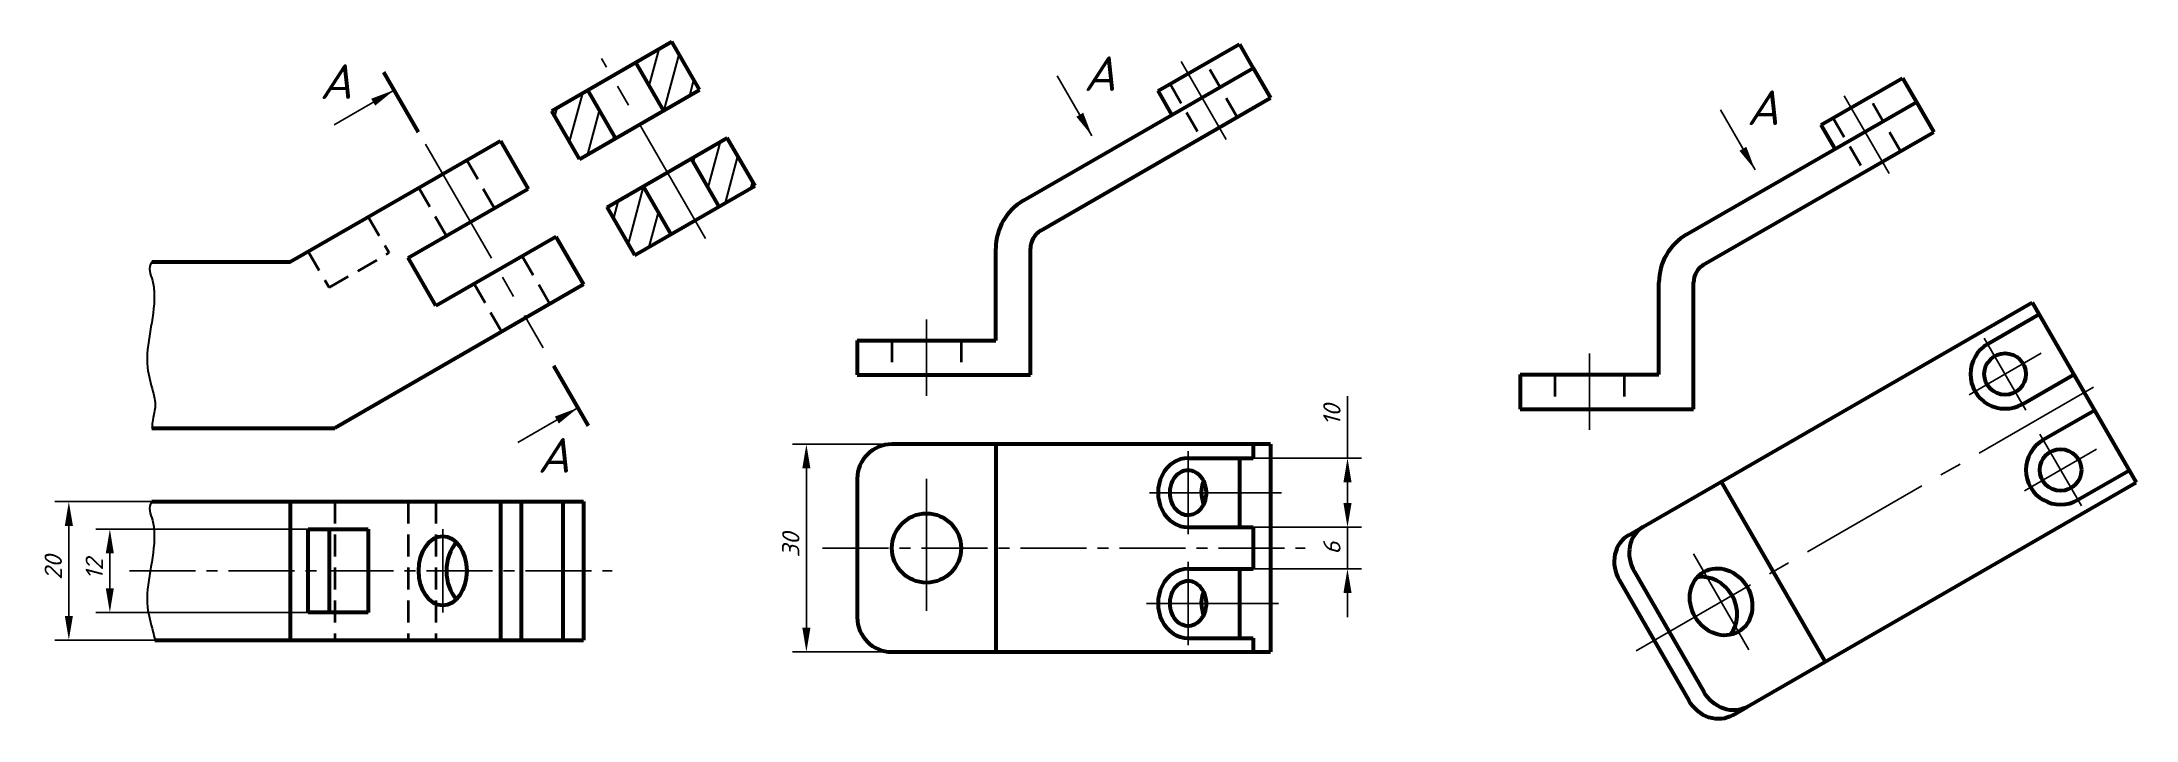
# Model space of a CAD drawing. Header units: millimetres. Extents: x 12 to 315, y 188 to 286.
import ezdxf

# ---------------------------------------------------------------- set-up
doc = ezdxf.new("R2010")
doc.units = ezdxf.units.MM
doc.linetypes.add('CENTER2', pattern=[28.575, 19.05, -3.175, 3.175, -3.175])
doc.linetypes.add('HIDDEN2', pattern=[4.7625, 3.175, -1.5875])
for name, color, linetype, lineweight in [('hide', 4, 'HIDDEN2', 40), ('osn', 3, 'Continuous', 60), ('osy', 2, 'CENTER2', 25), ('post', 11, 'Continuous', 30), ('RAZM', 6, 'Continuous', 25), ('tonk', 1, 'Continuous', 30)]:
    doc.layers.add(name, color=color, linetype=linetype, lineweight=lineweight)
doc.styles.add('15', font='simplex.shx', dxfattribs={"oblique": 15})
doc.dimstyles.new('123', dxfattribs={"dimtxt": 2.5, "dimasz": 3.5, "dimexe": 2, "dimexo": 0, "dimgap": 1, "dimtad": 1, "dimtxsty": '15', "dimcen": 2.5, "dimadec": 0, "dimazin": 0, "dimtfac": 1, "dimtmove": 0, "dimatfit": 2, "dimfxl": 1, "dimarcsym": 0})

# ---------------------------------------------------------------- blocks, each defined once
blk = doc.blocks.new('*D2')
at = {"layer": 'Defpoints', "color": 0, "transparency": 16777216}
for p in [(50.8, 215.56), (22.17, 203.55), (50.8, 203.55)]:
    blk.add_point(p, dxfattribs=at)
at = {"layer": 'RAZM', "color": 0, "lineweight": -2, "transparency": 16777216}
for p, q in [((50.8, 215.56), (20.17, 215.56)), ((22.17, 212.06), (22.17, 207.05)), ((50.8, 203.55), (20.17, 203.55))]:
    blk.add_line(p, q, dxfattribs=at)
at = {"layer": 'RAZM', "color": 0, "transparency": 16777216}
for points in [[(21.58, 212.06), (22.75, 212.06), (22.17, 215.56)], [(21.58, 207.05), (22.75, 207.05), (22.17, 203.55)]]:
    blk.add_solid(points, dxfattribs=at)
at = {"layer": 'RAZM', "color": 0, "transparency": 16777216, "insert": (19.92, 209.82), "char_height": 2.5, "attachment_point": 5, "rotation": 90, "style": '15'}
blk.add_mtext('12', dxfattribs=at)
blk = doc.blocks.new('*D3')
at = {"layer": 'Defpoints', "color": 0, "transparency": 16777216}
for p in [(28.21, 219.55), (16.25, 199.55), (28.66, 199.55)]:
    blk.add_point(p, dxfattribs=at)
at = {"layer": 'RAZM', "color": 0, "lineweight": -2, "transparency": 16777216}
for p, q in [((28.21, 219.55), (14.25, 219.55)), ((16.25, 216.05), (16.25, 203.05)), ((28.66, 199.55), (14.25, 199.55))]:
    blk.add_line(p, q, dxfattribs=at)
at = {"layer": 'RAZM', "color": 0, "transparency": 16777216}
for points in [[(15.67, 216.05), (16.84, 216.05), (16.25, 219.55)], [(15.67, 203.05), (16.84, 203.05), (16.25, 199.55)]]:
    blk.add_solid(points, dxfattribs=at)
at = {"layer": 'RAZM', "color": 0, "transparency": 16777216, "insert": (14, 210.02), "char_height": 2.5, "attachment_point": 5, "rotation": 90, "style": '15'}
blk.add_mtext('20', dxfattribs=at)
blk = doc.blocks.new('*D4')
at = {"layer": 'Defpoints', "color": 0, "transparency": 16777216}
for p in [(187.14, 215.84), (187.14, 209.84), (200.74, 209.84)]:
    blk.add_point(p, dxfattribs=at)
at = {"layer": 'RAZM', "color": 0, "lineweight": -2, "transparency": 16777216}
for p, q in [((200.74, 219.34), (200.74, 222.84)), ((187.14, 215.84), (202.74, 215.84)), ((200.74, 215.84), (200.74, 209.84)), ((187.14, 209.84), (202.74, 209.84)), ((200.74, 206.34), (200.74, 202.84))]:
    blk.add_line(p, q, dxfattribs=at)
at = {"layer": 'RAZM', "color": 0, "transparency": 16777216}
for points in [[(200.16, 219.34), (201.33, 219.34), (200.74, 215.84)], [(200.16, 206.34), (201.33, 206.34), (200.74, 209.84)]]:
    blk.add_solid(points, dxfattribs=at)
at = {"layer": 'RAZM', "color": 0, "transparency": 16777216, "insert": (198.49, 212.84), "char_height": 2.5, "attachment_point": 5, "rotation": 90, "style": '15'}
blk.add_mtext('6', dxfattribs=at)
blk = doc.blocks.new('*D5')
at = {"layer": 'Defpoints', "color": 0, "transparency": 16777216}
for p in [(187.14, 225.84), (187.14, 215.84), (200.74, 215.84)]:
    blk.add_point(p, dxfattribs=at)
at = {"layer": 'RAZM', "color": 0, "lineweight": -2, "transparency": 16777216}
for p, q in [((200.74, 225.84), (200.74, 234.79)), ((187.14, 225.84), (202.74, 225.84)), ((200.74, 219.34), (200.74, 222.34)), ((187.14, 215.84), (202.74, 215.84))]:
    blk.add_line(p, q, dxfattribs=at)
at = {"layer": 'RAZM', "color": 0, "transparency": 16777216}
for points in [[(200.16, 222.34), (201.33, 222.34), (200.74, 225.84)], [(200.16, 219.34), (201.33, 219.34), (200.74, 215.84)]]:
    blk.add_solid(points, dxfattribs=at)
at = {"layer": 'RAZM', "color": 0, "transparency": 16777216, "insert": (198.49, 232.07), "char_height": 2.5, "attachment_point": 5, "rotation": 90, "style": '15'}
blk.add_mtext('10', dxfattribs=at)
blk = doc.blocks.new('*D6')
at = {"layer": 'Defpoints', "color": 0, "transparency": 16777216}
for p in [(135, 227.84), (122.67, 197.84), (135, 197.84)]:
    blk.add_point(p, dxfattribs=at)
at = {"layer": 'RAZM', "color": 0, "lineweight": -2, "transparency": 16777216}
for p, q in [((135, 227.84), (120.67, 227.84)), ((122.67, 224.34), (122.67, 201.34)), ((135, 197.84), (120.67, 197.84))]:
    blk.add_line(p, q, dxfattribs=at)
at = {"layer": 'RAZM', "color": 0, "transparency": 16777216}
for points in [[(122.08, 224.34), (123.25, 224.34), (122.67, 227.84)], [(122.08, 201.34), (123.25, 201.34), (122.67, 197.84)]]:
    blk.add_solid(points, dxfattribs=at)
at = {"layer": 'RAZM', "color": 0, "transparency": 16777216, "insert": (120.42, 213.28), "char_height": 2.5, "attachment_point": 5, "rotation": 90, "style": '15'}
blk.add_mtext('30', dxfattribs=at)

msp = doc.modelspace()

# ---------------------------------------------------------------- hatches: boundary and pattern name
at = {"layer": 'tonk'}
h = msp.add_hatch(dxfattribs=at)
h.set_pattern_fill('_USER', color=256, scale=3, angle=45, pattern_type=0)
h.set_pattern_definition([(75, (182.239, 273.5686), (-2.89778, 0.77646), [])])
h.paths.add_polyline_path([(103.255, 285.95), (98.059, 282.95), (102.059, 276.022), (107.255, 279.022)])
h.paths.add_polyline_path([(91.131, 278.95), (85.935, 275.95), (89.935, 269.022), (95.131, 272.022)])
h.paths.add_polyline_path([(99.131, 265.094), (93.935, 262.094), (97.935, 255.165), (103.131, 258.165)])
h.paths.add_polyline_path([(111.255, 272.094), (106.059, 269.094), (110.059, 262.165), (115.255, 265.165)])

# ---------------------------------------------------------------- linework, layer by layer
at = {"layer": 'hide'}
for p, q in [((184.837, 275.069), (180.337, 282.863)), ((175.141, 279.863), (179.641, 272.069)), ((280.514, 270.15), (276.014, 277.944)), ((270.818, 274.944), (275.318, 267.15)), ((73.66, 268.863), (77.66, 261.935)), ((66.732, 264.863), (70.732, 257.935)), ((59.464, 260.667), (62.464, 255.471)), ((50.804, 255.667), (53.804, 250.471)), ((53.804, 250.471), (62.464, 255.471)), ((81.66, 255.007), (85.66, 248.079)), ((74.732, 251.007), (78.732, 244.079)), ((135, 242.842), (135, 237.842)), ((145, 242.842), (145, 237.842)), ((230.677, 237.923), (230.677, 232.923)), ((240.677, 237.923), (240.677, 232.923)), ((54.637, 219.548), (54.637, 199.548)), ((65.196, 219.548), (65.196, 199.548)), ((69.196, 219.548), (69.196, 199.548))]:
    msp.add_line(p, q, dxfattribs=at)
at = {"layer": 'osn'}
for p, q in [((103.255, 285.95), (85.935, 275.95)), ((107.255, 279.022), (103.255, 285.95)), ((173.409, 278.863), (185.141, 285.636)), ((185.141, 285.636), (187.141, 282.172)), ((66.696, 272.925), (61.696, 281.586)), ((102.059, 276.022), (98.059, 282.95)), ((154, 263.038), (187.141, 282.172)), ((187.141, 282.172), (189.641, 277.842)), ((89.935, 269.022), (107.255, 279.022)), ((95.131, 272.022), (91.131, 278.95)), ((175.409, 275.399), (173.409, 278.863)), ((269.086, 273.944), (280.818, 280.718)), ((280.818, 280.718), (282.818, 277.253)), ((89.935, 269.022), (85.935, 275.95)), ((156.5, 258.708), (189.641, 277.842)), ((249.677, 258.119), (282.818, 277.253)), ((282.818, 277.253), (285.318, 272.923)), ((93.935, 262.094), (111.255, 272.094)), ((115.255, 265.165), (111.255, 272.094)), ((252.177, 253.789), (285.318, 272.923)), ((271.086, 270.48), (269.086, 273.944)), ((48.206, 254.167), (78.517, 271.667)), ((78.517, 271.667), (82.517, 264.739)), ((106.059, 269.094), (110.059, 262.165)), ((65.196, 254.739), (82.517, 264.739)), ((97.935, 255.165), (115.255, 265.165)), ((99.131, 265.094), (103.131, 258.165)), ((97.935, 255.165), (93.935, 262.094)), ((86.517, 257.811), (69.196, 247.811)), ((86.517, 257.811), (90.517, 250.882)), ((28.206, 254.167), (48.206, 254.167)), ((69.196, 247.811), (65.196, 254.739)), ((150, 242.842), (150, 256.11)), ((155, 237.842), (155, 256.11)), ((90.517, 250.882), (54.637, 230.167)), ((245.677, 237.923), (245.677, 251.191)), ((250.677, 232.923), (250.677, 251.191)), ((243.392, 215.9), (299.528, 248.311)), ((299.528, 248.311), (314.528, 222.33)), ((300.528, 246.579), (293.126, 242.305)), ((130, 242.842), (150, 242.842)), ((130, 242.842), (130, 237.842)), ((86.196, 239.15), (91.196, 230.49)), ((130, 237.842), (155, 237.842)), ((225.677, 237.923), (245.677, 237.923)), ((225.677, 237.923), (225.677, 232.923)), ((298.126, 233.645), (305.528, 237.918)), ((225.677, 232.923), (250.677, 232.923)), ((308.528, 232.722), (301.126, 228.449)), ((28.232, 230.167), (54.637, 230.167)), ((189.641, 227.842), (135, 227.842)), ((150, 227.842), (150, 197.842)), ((187.141, 227.842), (187.141, 225.842)), ((189.641, 227.842), (189.641, 197.842)), ((177.739, 225.842), (187.141, 225.842)), ((185.141, 225.842), (185.141, 215.842)), ((306.126, 219.788), (313.528, 224.062)), ((130, 222.842), (130, 202.842)), ((254.642, 222.396), (269.642, 196.415)), ((258.392, 189.92), (314.528, 222.33)), ((28.206, 219.548), (90.517, 219.548)), ((48.206, 219.548), (48.206, 199.548)), ((78.517, 219.548), (78.517, 199.548)), ((81.517, 219.548), (81.517, 199.548)), ((87.517, 219.548), (87.517, 199.548)), ((90.517, 219.548), (90.517, 199.548)), ((50.804, 203.554), (50.804, 215.555)), ((50.804, 215.555), (59.464, 215.555)), ((53.804, 215.555), (53.804, 203.554)), ((59.464, 215.555), (59.464, 203.554)), ((177.739, 215.842), (187.141, 215.842)), ((187.141, 215.842), (187.141, 209.842)), ((241.327, 214.708), (243.392, 215.9)), ((177.739, 209.842), (187.141, 209.842)), ((185.141, 209.842), (185.141, 199.842)), ((242.142, 209.405), (252.142, 192.085)), ((239.977, 208.155), (249.977, 190.835)), ((59.464, 203.554), (50.804, 203.554)), ((28.661, 199.548), (90.517, 199.548)), ((177.739, 199.842), (187.141, 199.842)), ((187.141, 199.842), (187.141, 197.842)), ((135, 197.842), (189.641, 197.842)), ((256.327, 188.728), (258.392, 189.92))]:
    msp.add_line(p, q, dxfattribs=at)
for centre, radius in [((295.626, 237.975), 3), ((303.626, 224.118), 3), ((140, 212.842), 5)]:
    msp.add_circle(centre, radius, dxfattribs=at)
for centre, radius, start, end in [((158, 256.11), 8, 120, 180), ((158, 256.11), 3, 120, 180), ((253.677, 251.191), 8, 120, 180), ((253.677, 251.191), 3, 120, 180), ((295.626, 237.975), 5, 120, 300), ((135, 222.842), 5, 90, 180), ((303.626, 224.118), 5, 120, 300), ((135, 202.842), 5, 180, 270)]:
    msp.add_arc(centre, radius, start, end, dxfattribs=at)
for centre, major_axis, ratio, start_param, end_param in [((177.739, 220.842), (0, 5), 0.8660254, 0, 3.1415927), ((243.726, 210.322), (-2.5, 4.33), 0.8660254, 6.2564056, 7.8543402), ((245.892, 211.57), (-2.5, 4.33), 0.8660254, 6.2831853, 7.8539816), ((74.196, 209.552), (0, -5), 0.6928203, 3.7570724, 5.6677056), ((177.739, 204.842), (0, 5), 0.8660254, 0, 3.1415927), ((252.477, 203.825), (-2.5, 4.33), 0.8660254, 3.4344354, 5.9903425)]:
    msp.add_ellipse(centre, major_axis=major_axis, ratio=ratio, start_param=start_param, end_param=end_param, dxfattribs=at)
for centre, major_axis, ratio in [((70.196, 209.552), (0, -5), 0.6928203), ((254.642, 205.075), (-2.5, 4.33), 0.8660254)]:
    msp.add_ellipse(centre, major_axis=major_axis, ratio=ratio, dxfattribs=at)
at = {"layer": 'osn', "extrusion": (0, 0, -1)}
for centre, start_param, end_param in [((253.727, 192.998), 6.2564056, 7.8543402), ((255.892, 194.25), 6.2831853, 7.8539816)]:
    msp.add_ellipse(centre, major_axis=(2.5, -4.33), ratio=0.8660254, start_param=start_param, end_param=end_param, dxfattribs=at)
at = {"layer": 'osn'}
for points, knots in [([(177.739, 224.11), (177.37, 224.11), (176.998, 224.01), (176.287, 223.588), (175.951, 223.261), (175.426, 222.413), (175.242, 221.894), (175.104, 220.801), (175.15, 220.229), (175.456, 219.198), (175.714, 218.742), (176.338, 218.05), (176.699, 217.815), (177.431, 217.562), (177.802, 217.541), (178.538, 217.7), (178.907, 217.885), (179.571, 218.481), (179.863, 218.894), (180.255, 219.869), (180.354, 220.429), (180.315, 221.536), (180.178, 222.081), (179.725, 223.006), (179.412, 223.382), (178.723, 223.903), (178.352, 224.05), (177.902, 224.105), (177.821, 224.11), (177.739, 224.11)], [0, 0, 0, 0, 0.4752501, 0.4752501, 0.9505001, 0.9505001, 1.4257502, 1.4257502, 1.9010003, 1.9010003, 2.3762503, 2.3762503, 2.8515004, 2.8515004, 3.3267505, 3.3267505, 3.8020005, 3.8020005, 4.2772506, 4.2772506, 4.7525007, 4.7525007, 5.2277507, 5.2277507, 5.7030008, 5.7030008, 6.1782508, 6.1782508, 6.2831853, 6.2831853, 6.2831853, 6.2831853]), ([(179.989, 222.465), (179.833, 222.124), (179.722, 221.743), (179.603, 220.801), (179.65, 220.229), (179.854, 219.542), (179.917, 219.376), (179.989, 219.219)], [1.08199049, 1.08199049, 1.08199049, 1.08199049, 1.4257502, 1.4257502, 1.90100026, 1.90100026, 2.059635, 2.059635, 2.059635, 2.059635]), ([(177.739, 208.11), (177.37, 208.11), (176.998, 208.01), (176.287, 207.588), (175.951, 207.261), (175.426, 206.413), (175.242, 205.894), (175.104, 204.801), (175.15, 204.229), (175.456, 203.198), (175.714, 202.742), (176.338, 202.05), (176.699, 201.815), (177.431, 201.562), (177.802, 201.541), (178.538, 201.7), (178.907, 201.885), (179.571, 202.481), (179.863, 202.894), (180.255, 203.869), (180.354, 204.429), (180.315, 205.536), (180.178, 206.081), (179.725, 207.006), (179.412, 207.382), (178.723, 207.903), (178.352, 208.05), (177.902, 208.105), (177.821, 208.11), (177.739, 208.11)], [0, 0, 0, 0, 0.4752501, 0.4752501, 0.9505001, 0.9505001, 1.4257502, 1.4257502, 1.9010003, 1.9010003, 2.3762503, 2.3762503, 2.8515004, 2.8515004, 3.3267505, 3.3267505, 3.8020005, 3.8020005, 4.2772506, 4.2772506, 4.7525007, 4.7525007, 5.2277507, 5.2277507, 5.7030008, 5.7030008, 6.1782508, 6.1782508, 6.2831853, 6.2831853, 6.2831853, 6.2831853]), ([(179.989, 206.465), (179.833, 206.124), (179.722, 205.743), (179.603, 204.801), (179.65, 204.229), (179.854, 203.542), (179.917, 203.376), (179.989, 203.219)], [1.08199049, 1.08199049, 1.08199049, 1.08199049, 1.4257502, 1.4257502, 1.90100026, 1.90100026, 2.059635, 2.059635, 2.059635, 2.059635])]:
    msp.add_open_spline(points, degree=3, knots=knots, dxfattribs=at)
at = {"layer": 'osy'}
for p, q in [((108.095, 257.567), (93.095, 283.548)), ((176.739, 283.095), (183.239, 271.837)), ((272.416, 278.176), (278.916, 266.918)), ((67.696, 271.193), (84.696, 241.748)), ((140, 234.842), (140, 245.842)), ((298.626, 232.779), (292.626, 243.171)), ((235.677, 229.923), (235.677, 240.923)), ((300.822, 240.975), (290.43, 234.975)), ((242.379, 197.995), (309.626, 236.82)), ((177.739, 226.842), (177.739, 214.842)), ((308.822, 227.118), (298.43, 221.118)), ((306.626, 218.922), (300.626, 229.315)), ((140, 222.842), (140, 202.842)), ((172.182, 220.842), (192.141, 220.842)), ((70.196, 203.552), (70.196, 215.552)), ((250.642, 212.003), (258.642, 198.147)), ((177.739, 210.842), (177.739, 198.842)), ((171.742, 204.842), (192.141, 204.842))]:
    msp.add_line(p, q, dxfattribs=at)
at = {"layer": 'osy', "ltscale": 0.5}
for p, q in [((125, 212.842), (194.641, 212.842)), ((25, 209.559), (94.634, 209.548))]:
    msp.add_line(p, q, dxfattribs=at)
at = {"layer": 'post'}
msp.add_line((177.739, 215.842), (181.232, 215.842), dxfattribs=at)
at = {"layer": 'tonk'}
for points, knots in [([(28.206, 254.167), (27.602, 253.252), (28.377, 251.84), (28.944, 246.405), (26.739, 241.253), (28.251, 235.954), (28.903, 233.399), (28.381, 231.654), (28.259, 230.57), (28.232, 230.167)], [0, 0, 0, 0, 2.8515689, 4.8243427, 15.6622327, 19.278402, 21.336286, 23.39417, 24.6062543, 24.6062543, 24.6062543, 24.6062543]), ([(28.206, 219.548), (27.602, 218.633), (28.377, 217.221), (28.944, 211.786), (26.739, 206.634), (28.18, 201.583), (28.598, 199.971), (28.661, 199.548)], [0, 0, 0, 0, 2.8515689, 4.8243427, 15.6622327, 19.278402, 20.5615722, 20.5615722, 20.5615722, 20.5615722])]:
    msp.add_open_spline(points, degree=3, knots=knots, dxfattribs=at)

# ---------------------------------------------------------------- texts
at = {"layer": 'tonk', "style": '15', "oblique": 15}
for s, p in [('А', (52.445, 277.71)), ('A', (162.668, 278.858)), ('A', (258.344, 273.939)), ('А', (83.879, 223.728))]:
    msp.add_text(s, height=5, dxfattribs=at).set_placement(p)

# ---------------------------------------------------------------- dimensions: what is measured, and where the dimension line sits
at = {"layer": 'RAZM'}
for base, p1, p2, picture, middle in [((200.742, 215.842), (187.141, 225.842), (187.141, 215.842), '*D5', (200.742, 232.068)), ((122.666, 197.842), (135, 227.842), (135, 197.842), '*D6', (122.666, 213.283)), ((200.742, 209.842), (187.141, 215.842), (187.141, 209.842), '*D4', (200.742, 212.842)), ((16.253, 199.548), (28.206, 219.548), (28.661, 199.548), '*D3', (16.253, 210.024)), ((22.165, 203.554), (50.804, 215.555), (50.804, 203.554), '*D2', (22.165, 209.82))]:
    dim = msp.add_linear_dim(base=base, p1=p1, p2=p2, angle=90, dimstyle='123', dxfattribs=at)
    dim.commit()
    dim.dimension.update_dxf_attribs({"geometry": picture, "text_midpoint": middle, "dimtype": 160})

# ---------------------------------------------------------------- leaders
at = {"layer": 'tonk'}
for points in [[(163.866, 272.393), (158.866, 281.053)], [(63.196, 278.988), (54.536, 273.988)], [(259.543, 267.474), (254.543, 276.134)], [(89.696, 233.088), (81.036, 228.088), (89.696, 233.088)]]:
    msp.add_leader(points, dimstyle='123', override={"dimgap": 1, "dimtad": 0}, dxfattribs=at)

doc.saveas('drawing.dxf')
